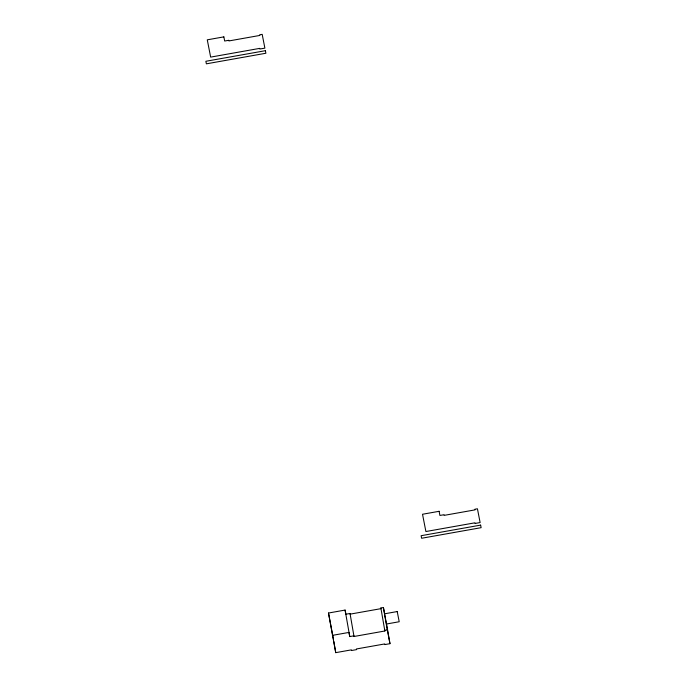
<?xml version="1.0" encoding="UTF-8"?>
<svg xmlns="http://www.w3.org/2000/svg" width="687" height="687" viewBox="0 0 687 687"><rect width="100%" height="100%" fill="white"/><g stroke="black" fill="none" stroke-linecap="round" stroke-linejoin="round"><path stroke-width="1.03" d="M386.463 623.358L389.967 643.676L384.9 644.578L384.772 643.934L356.45 648.966L356.579 649.619L351.504 650.52L351.383 649.868L335.737 652.65L328.498 613.027L345.089 610.073L345.896 614.221L350.026 613.482L350.147 614.135L381.002 608.648L380.873 607.995L383.415 607.548L384.565 613.457M332.362 635.372L348.944 632.426L349.76 636.566L353.882 635.836L354.011 636.48L384.866 630.992L380.873 607.995M387.236 629.455L389.967 643.676M384.866 630.992L384.737 630.348L387.27 629.893L383.415 607.548M328.498 613.027L333.461 639.442M350.026 613.482L354.011 636.48M345.089 610.073L349.76 636.566M333.813 641.478L335.737 652.65M223.859 36.875L207.276 39.829L210.651 57.107L259.686 48.382L259.815 49.035L264.881 48.133L262.185 34.35L259.652 34.805L259.78 35.449L228.926 40.937L228.797 40.293L224.675 41.022L223.859 36.875M265.38 50.692L205.868 61.28L206.375 63.831L265.886 53.251L265.38 50.692M439.105 511.3L422.522 514.254L425.897 531.532L474.932 522.816L475.052 523.46L480.127 522.558L477.431 508.775L474.897 509.23L475.026 509.874L444.171 515.362L444.042 514.718L439.912 515.448L439.105 511.3M480.625 525.117L421.114 535.705L421.62 538.256L481.132 527.676L480.625 525.117M397.215 611.559L384.54 613.809L386.532 624.002L399.207 621.744L397.215 611.559"/></g></svg>
